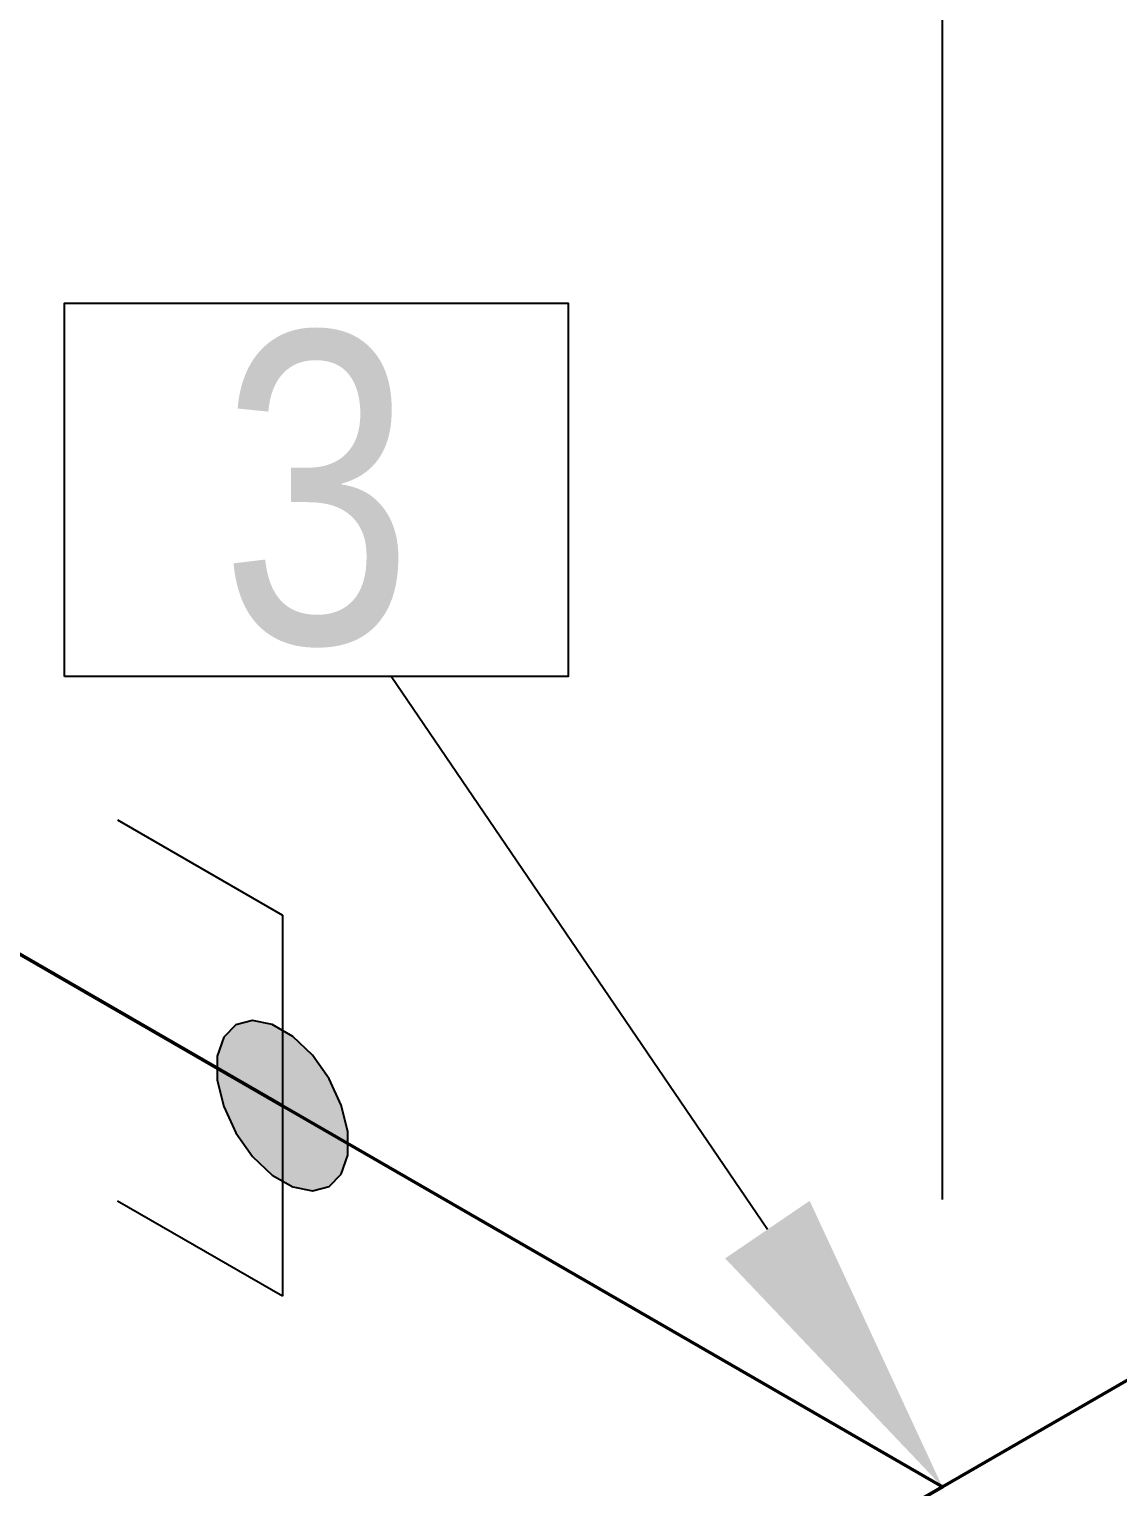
# Model space of a CAD drawing. Header units: millimetres. Extents: x 0 to 594, y 0 to 420.
# Drawn here: x 323.72 to 332.47, y 335.49 to 347.2 of the extents above; entities that cross this region are included whole.
import ezdxf
from ezdxf import colors
from ezdxf.entities.mleader import LeaderData, LeaderLine
from ezdxf.enums import TextEntityAlignment as Align
from ezdxf.math import Vec2, Vec3

# ---------------------------------------------------------------- set-up
doc = ezdxf.new("R2010")
doc.units = ezdxf.units.MM
doc.header["$LTSCALE"] = 0.25
for name, color, linetype in [('용접', 1, 'Continuous'), ('주석', 7, 'Continuous'), ('치수', 1, 'Continuous')]:
    doc.layers.add(name, color=color, linetype=linetype)
doc.layers.add('파이프 작은 보어', color=30, linetype='Continuous', lineweight=50)
doc.styles.add('AdskIsoAnnotation', font='arial.ttf', dxfattribs={"width": 0.8, "height": 1})
doc.styles.add('AdskIsoMetric', font='arial.ttf', dxfattribs={"width": 0.8, "height": 2.5})
doc.styles.add('AdskIsoMetric-30', font='arial.ttf', dxfattribs={"width": 0.8, "height": 2.5})
doc.styles.add('AdskIsoMetric30', font='arial.ttf', dxfattribs={"width": 0.8, "oblique": 30, "height": 2.5})
doc.styles.get("Standard").update_dxf_attribs({"font": 'arial.ttf'})
doc.dimstyles.new('AdskIsoMetric', dxfattribs={"dimtxt": 2.5, "dimasz": 2.5, "dimexe": 1, "dimexo": 2, "dimgap": 0.8, "dimtad": 1, "dimdec": 0, "dimrnd": 1, "dimzin": 0, "dimdsep": 46, "dimtxsty": 'AdskIsoMetric', "dimcen": 0, "dimclrt": 7, "dimadec": 0, "dimazin": 0, "dimtfac": 1, "dimtdec": 0, "dimtmove": 1, "dimatfit": 3, "dimfxl": 0, "dimfrac": 2, "dimtolj": 1, "dimtzin": 0, "dimarcsym": 0})

# ---------------------------------------------------------------- blocks, each defined once
blk = doc.blocks.new('*D23')
at = {"layer": 'Defpoints', "color": 0}
for p in [(336.358, 338.551), (331.055, 335.489), (336.358, 323.551)]:
    blk.add_point(p, dxfattribs=at)
at = {"layer": '치수', "color": 0, "lineweight": -2}
for p, q in [((336.358, 336.241), (336.358, 322.396)), ((331.055, 333.18), (331.055, 319.334)), ((338.524, 324.801), (340.689, 326.051)), ((331.055, 320.489), (336.358, 323.551)), ((328.89, 319.239), (326.725, 317.989))]:
    blk.add_line(p, q, dxfattribs=at)
at = {"layer": '치수', "color": 0}
for points in [[(338.315, 325.162), (338.732, 324.44), (336.358, 323.551)], [(328.682, 319.6), (329.098, 318.878), (331.055, 320.489)]]:
    blk.add_solid(points, dxfattribs=at)
at = {"layer": '치수', "color": 7, "insert": (333.707, 324.637), "char_height": 2.5, "attachment_point": 5, "rotation": 30, "style": 'AdskIsoMetric30'}
blk.add_mtext('\\A1;19', dxfattribs=at)
blk = doc.blocks.new('*D24')
at = {"layer": 'Defpoints', "color": 0}
for p in [(253.959, 380), (331.055, 350.489), (331.055, 335.489)]:
    blk.add_point(p, dxfattribs=at)
at = {"layer": '치수', "color": 0, "lineweight": -2}
for p, q in [((253.959, 382.31), (253.959, 396.155)), ((256.125, 393.75), (328.89, 351.739)), ((331.055, 337.798), (331.055, 351.644))]:
    blk.add_line(p, q, dxfattribs=at)
at = {"layer": '치수', "color": 0}
for points in [[(256.333, 394.111), (255.916, 393.389), (253.959, 395)], [(329.098, 352.1), (328.682, 351.378), (331.055, 350.489)]]:
    blk.add_solid(points, dxfattribs=at)
at = {"layer": '치수', "color": 7, "insert": (292.507, 375.362), "char_height": 2.5, "attachment_point": 5, "rotation": 330, "style": 'AdskIsoMetric-30'}
blk.add_mtext('\\A1;1834', dxfattribs=at)
blk = doc.blocks.new('티-1-Iso2DSkew90')
at = {"color": 0, "linetype": 'ByBlock', "lineweight": -2, "extrusion": (0, 0.816497, 0.57735)}
for p, q in [((0, 0), (-5.303, 3.062)), ((0, 0), (5.303, 3.062)), ((-5.303, -3.062), (0, 0))]:
    blk.add_line(p, q, dxfattribs=at)
blk = doc.blocks.new('SocketWeld-2-IsoRight')
blk.add_hatch(color=256).paths.add_polyline_path([(0.00553, -0.04352), (0.00575, -0.04356), (0.00596, -0.0436), (0.00617, -0.04365), (0.00639, -0.04369), (0.0066, -0.04373), (0.00682, -0.04378), (0.00703, -0.04382), (0.00725, -0.04386), (0.00746, -0.04391), (0.00768, -0.04395), (0.00789, -0.04399), (0.00811, -0.04404), (0.00832, -0.04408), (0.00854, -0.04412), (0.00875, -0.04417), (0.00897, -0.04421), (0.00918, -0.04425), (0.0094, -0.0443), (0.00961, -0.04434), (0.00982, -0.04438), (0.01004, -0.04443), (0.01025, -0.04447), (0.01047, -0.04451), (0.01068, -0.04456), (0.0109, -0.0446), (0.01111, -0.04464), (0.01133, -0.04469), (0.01154, -0.04473), (0.01176, -0.04477), (0.01197, -0.04482), (0.01219, -0.04486), (0.0124, -0.0449), (0.01262, -0.04495), (0.01283, -0.04499), (0.01305, -0.04503), (0.01326, -0.04508), (0.01347, -0.04512), (0.01369, -0.04516), (0.0139, -0.04521), (0.01412, -0.04525), (0.01433, -0.04529), (0.01455, -0.04534), (0.01476, -0.04538), (0.01498, -0.04543), (0.01519, -0.04547), (0.01541, -0.04551), (0.01562, -0.04556), (0.01584, -0.0456), (0.01605, -0.04564), (0.01605, -0.04564), (0.01623, -0.04559), (0.01642, -0.04555), (0.0166, -0.0455), (0.01678, -0.04545), (0.01696, -0.0454), (0.01715, -0.04536), (0.01733, -0.04531), (0.01751, -0.04526), (0.01769, -0.04521), (0.01788, -0.04516), (0.01806, -0.04512), (0.01824, -0.04507), (0.01843, -0.04502), (0.01861, -0.04497), (0.01879, -0.04493), (0.01897, -0.04488), (0.01916, -0.04483), (0.01934, -0.04478), (0.01952, -0.04473), (0.0197, -0.04469), (0.01989, -0.04464), (0.02007, -0.04459), (0.02025, -0.04454), (0.02043, -0.0445), (0.02062, -0.04445), (0.0208, -0.0444), (0.02098, -0.04435), (0.02116, -0.0443), (0.02135, -0.04426), (0.02153, -0.04421), (0.02171, -0.04416), (0.0219, -0.04411), (0.02208, -0.04407), (0.02226, -0.04402), (0.02244, -0.04397), (0.02263, -0.04392), (0.02281, -0.04387), (0.02299, -0.04383), (0.02317, -0.04378), (0.02336, -0.04373), (0.02354, -0.04368), (0.02372, -0.04364), (0.0239, -0.04359), (0.02409, -0.04354), (0.02427, -0.04349), (0.02445, -0.04344), (0.02463, -0.0434), (0.02482, -0.04335), (0.025, -0.0433), (0.025, -0.0433), (0.02513, -0.04317), (0.02527, -0.04303), (0.0254, -0.0429), (0.02553, -0.04276), (0.02566, -0.04263), (0.0258, -0.0425), (0.02593, -0.04236), (0.02606, -0.04223), (0.02619, -0.04209), (0.02633, -0.04196), (0.02646, -0.04182), (0.02659, -0.04169), (0.02672, -0.04156), (0.02686, -0.04142), (0.02699, -0.04129), (0.02712, -0.04115), (0.02726, -0.04102), (0.02739, -0.04088), (0.02752, -0.04075), (0.02765, -0.04062), (0.02779, -0.04048), (0.02792, -0.04035), (0.02805, -0.04021), (0.02818, -0.04008), (0.02832, -0.03994), (0.02845, -0.03981), (0.02858, -0.03968), (0.02872, -0.03954), (0.02885, -0.03941), (0.02898, -0.03927), (0.02911, -0.03914), (0.02925, -0.039), (0.02938, -0.03887), (0.02951, -0.03874), (0.02964, -0.0386), (0.02978, -0.03847), (0.02991, -0.03833), (0.03004, -0.0382), (0.03017, -0.03806), (0.03031, -0.03793), (0.03044, -0.0378), (0.03057, -0.03766), (0.03071, -0.03753), (0.03084, -0.03739), (0.03097, -0.03726), (0.0311, -0.03712), (0.03124, -0.03699), (0.03137, -0.03686), (0.0315, -0.03672), (0.0315, -0.03672), (0.03157, -0.03651), (0.03164, -0.03631), (0.03171, -0.0361), (0.03178, -0.03589), (0.03185, -0.03568), (0.03192, -0.03548), (0.03199, -0.03527), (0.03206, -0.03506), (0.03213, -0.03485), (0.0322, -0.03465), (0.03227, -0.03444), (0.03234, -0.03423), (0.03241, -0.03402), (0.03248, -0.03381), (0.03255, -0.03361), (0.03262, -0.0334), (0.03269, -0.03319), (0.03276, -0.03298), (0.03283, -0.03278), (0.0329, -0.03257), (0.03297, -0.03236), (0.03304, -0.03215), (0.03311, -0.03195), (0.03318, -0.03174), (0.03325, -0.03153), (0.03332, -0.03132), (0.03339, -0.03112), (0.03346, -0.03091), (0.03352, -0.0307), (0.03359, -0.03049), (0.03366, -0.03028), (0.03373, -0.03008), (0.0338, -0.02987), (0.03387, -0.02966), (0.03394, -0.02945), (0.03401, -0.02925), (0.03408, -0.02904), (0.03415, -0.02883), (0.03422, -0.02862), (0.03429, -0.02842), (0.03436, -0.02821), (0.03443, -0.028), (0.0345, -0.02779), (0.03457, -0.02759), (0.03464, -0.02738), (0.03471, -0.02717), (0.03478, -0.02696), (0.03485, -0.02676), (0.03492, -0.02655), (0.03492, -0.02655), (0.03492, -0.02629), (0.03492, -0.02603), (0.03492, -0.02577), (0.03492, -0.0255), (0.03492, -0.02524), (0.03492, -0.02498), (0.03492, -0.02472), (0.03492, -0.02446), (0.03492, -0.0242), (0.03492, -0.02394), (0.03492, -0.02368), (0.03492, -0.02342), (0.03492, -0.02316), (0.03492, -0.0229), (0.03492, -0.02264), (0.03492, -0.02238), (0.03492, -0.02212), (0.03492, -0.02186), (0.03492, -0.02159), (0.03492, -0.02133), (0.03492, -0.02107), (0.03492, -0.02081), (0.03492, -0.02055), (0.03492, -0.02029), (0.03492, -0.02003), (0.03492, -0.01977), (0.03492, -0.01951), (0.03492, -0.01925), (0.03492, -0.01899), (0.03492, -0.01873), (0.03492, -0.01847), (0.03492, -0.01821), (0.03492, -0.01795), (0.03492, -0.01768), (0.03492, -0.01742), (0.03492, -0.01716), (0.03492, -0.0169), (0.03492, -0.01664), (0.03492, -0.01638), (0.03492, -0.01612), (0.03492, -0.01586), (0.03492, -0.0156), (0.03492, -0.01534), (0.03492, -0.01508), (0.03492, -0.01482), (0.03492, -0.01456), (0.03492, -0.0143), (0.03492, -0.01404), (0.03492, -0.01377), (0.03492, -0.01377), (0.03485, -0.01349), (0.03478, -0.0132), (0.03471, -0.01291), (0.03464, -0.01262), (0.03457, -0.01233), (0.0345, -0.01205), (0.03443, -0.01176), (0.03436, -0.01147), (0.03429, -0.01118), (0.03422, -0.01089), (0.03415, -0.0106), (0.03408, -0.01032), (0.03401, -0.01003), (0.03394, -0.00974), (0.03387, -0.00945), (0.0338, -0.00916), (0.03373, -0.00888), (0.03366, -0.00859), (0.03359, -0.0083), (0.03352, -0.00801), (0.03346, -0.00772), (0.03339, -0.00743), (0.03332, -0.00715), (0.03325, -0.00686), (0.03318, -0.00657), (0.03311, -0.00628), (0.03304, -0.00599), (0.03297, -0.00571), (0.0329, -0.00542), (0.03283, -0.00513), (0.03276, -0.00484), (0.03269, -0.00455), (0.03262, -0.00426), (0.03255, -0.00398), (0.03248, -0.00369), (0.03241, -0.0034), (0.03234, -0.00311), (0.03227, -0.00282), (0.0322, -0.00254), (0.03213, -0.00225), (0.03206, -0.00196), (0.03199, -0.00167), (0.03192, -0.00138), (0.03185, -0.00109), (0.03178, -0.00081), (0.03171, -0.00052), (0.03164, -0.00023), (0.03157, 0.00006), (0.0315, 0.00035), (0.0315, 0.00035), (0.03137, 0.00063), (0.03124, 0.00092), (0.0311, 0.00121), (0.03097, 0.0015), (0.03084, 0.00178), (0.03071, 0.00207), (0.03057, 0.00236), (0.03044, 0.00265), (0.03031, 0.00293), (0.03017, 0.00322), (0.03004, 0.00351), (0.02991, 0.0038), (0.02978, 0.00408), (0.02964, 0.00437), (0.02951, 0.00466), (0.02938, 0.00495), (0.02925, 0.00523), (0.02911, 0.00552), (0.02898, 0.00581), (0.02885, 0.0061), (0.02872, 0.00638), (0.02858, 0.00667), (0.02845, 0.00696), (0.02832, 0.00725), (0.02818, 0.00753), (0.02805, 0.00782), (0.02792, 0.00811), (0.02779, 0.0084), (0.02765, 0.00868), (0.02752, 0.00897), (0.02739, 0.00926), (0.02726, 0.00955), (0.02712, 0.00983), (0.02699, 0.01012), (0.02686, 0.01041), (0.02672, 0.0107), (0.02659, 0.01098), (0.02646, 0.01127), (0.02633, 0.01156), (0.02619, 0.01185), (0.02606, 0.01213), (0.02593, 0.01242), (0.0258, 0.01271), (0.02566, 0.013), (0.02553, 0.01328), (0.0254, 0.01357), (0.02527, 0.01386), (0.02513, 0.01415), (0.025, 0.01443), (0.025, 0.01443), (0.02482, 0.01469), (0.02463, 0.01495), (0.02445, 0.01521), (0.02427, 0.01547), (0.02409, 0.01573), (0.0239, 0.01599), (0.02372, 0.01624), (0.02354, 0.0165), (0.02336, 0.01676), (0.02317, 0.01702), (0.02299, 0.01728), (0.02281, 0.01754), (0.02263, 0.0178), (0.02244, 0.01806), (0.02226, 0.01831), (0.02208, 0.01857), (0.0219, 0.01883), (0.02171, 0.01909), (0.02153, 0.01935), (0.02135, 0.01961), (0.02116, 0.01987), (0.02098, 0.02012), (0.0208, 0.02038), (0.02062, 0.02064), (0.02043, 0.0209), (0.02025, 0.02116), (0.02007, 0.02142), (0.01989, 0.02168), (0.0197, 0.02193), (0.01952, 0.02219), (0.01934, 0.02245), (0.01916, 0.02271), (0.01897, 0.02297), (0.01879, 0.02323), (0.01861, 0.02349), (0.01843, 0.02375), (0.01824, 0.024), (0.01806, 0.02426), (0.01788, 0.02452), (0.01769, 0.02478), (0.01751, 0.02504), (0.01733, 0.0253), (0.01715, 0.02556), (0.01696, 0.02581), (0.01678, 0.02607), (0.0166, 0.02633), (0.01642, 0.02659), (0.01623, 0.02685), (0.01605, 0.02711), (0.01605, 0.02711), (0.01584, 0.02731), (0.01562, 0.02752), (0.01541, 0.02772), (0.01519, 0.02793), (0.01498, 0.02813), (0.01476, 0.02834), (0.01455, 0.02854), (0.01433, 0.02874), (0.01412, 0.02895), (0.0139, 0.02915), (0.01369, 0.02936), (0.01347, 0.02956), (0.01326, 0.02977), (0.01305, 0.02997), (0.01283, 0.03018), (0.01262, 0.03038), (0.0124, 0.03058), (0.01219, 0.03079), (0.01197, 0.03099), (0.01176, 0.0312), (0.01154, 0.0314), (0.01133, 0.03161), (0.01111, 0.03181), (0.0109, 0.03202), (0.01068, 0.03222), (0.01047, 0.03243), (0.01025, 0.03263), (0.01004, 0.03283), (0.00982, 0.03304), (0.00961, 0.03324), (0.0094, 0.03345), (0.00918, 0.03365), (0.00897, 0.03386), (0.00875, 0.03406), (0.00854, 0.03427), (0.00832, 0.03447), (0.00811, 0.03467), (0.00789, 0.03488), (0.00768, 0.03508), (0.00746, 0.03529), (0.00725, 0.03549), (0.00703, 0.0357), (0.00682, 0.0359), (0.0066, 0.03611), (0.00639, 0.03631), (0.00617, 0.03652), (0.00596, 0.03672), (0.00575, 0.03692), (0.00553, 0.03713), (0.00553, 0.03713), (0.00531, 0.03726), (0.00508, 0.03739), (0.00485, 0.03752), (0.00463, 0.03765), (0.0044, 0.03778), (0.00418, 0.03791), (0.00395, 0.03804), (0.00372, 0.03817), (0.0035, 0.0383), (0.00327, 0.03843), (0.00305, 0.03856), (0.00282, 0.03869), (0.0026, 0.03882), (0.00237, 0.03895), (0.00214, 0.03908), (0.00192, 0.03921), (0.00169, 0.03934), (0.00147, 0.03948), (0.00124, 0.03961), (0.00102, 0.03974), (0.00079, 0.03987), (0.00056, 0.04), (0.00034, 0.04013), (0.00011, 0.04026), (-0.00011, 0.04039), (-0.00034, 0.04052), (-0.00056, 0.04065), (-0.00079, 0.04078), (-0.00102, 0.04091), (-0.00124, 0.04104), (-0.00147, 0.04117), (-0.00169, 0.0413), (-0.00192, 0.04143), (-0.00214, 0.04156), (-0.00237, 0.04169), (-0.0026, 0.04182), (-0.00282, 0.04195), (-0.00305, 0.04208), (-0.00327, 0.04221), (-0.0035, 0.04234), (-0.00372, 0.04247), (-0.00395, 0.0426), (-0.00418, 0.04273), (-0.0044, 0.04286), (-0.00463, 0.04299), (-0.00485, 0.04312), (-0.00508, 0.04325), (-0.00531, 0.04339), (-0.00553, 0.04352), (-0.00553, 0.04352), (-0.00575, 0.04356), (-0.00596, 0.0436), (-0.00617, 0.04365), (-0.00639, 0.04369), (-0.0066, 0.04373), (-0.00682, 0.04378), (-0.00703, 0.04382), (-0.00725, 0.04386), (-0.00746, 0.04391), (-0.00768, 0.04395), (-0.00789, 0.04399), (-0.00811, 0.04404), (-0.00832, 0.04408), (-0.00854, 0.04412), (-0.00875, 0.04417), (-0.00897, 0.04421), (-0.00918, 0.04425), (-0.0094, 0.0443), (-0.00961, 0.04434), (-0.00982, 0.04438), (-0.01004, 0.04443), (-0.01025, 0.04447), (-0.01047, 0.04451), (-0.01068, 0.04456), (-0.0109, 0.0446), (-0.01111, 0.04464), (-0.01133, 0.04469), (-0.01154, 0.04473), (-0.01176, 0.04477), (-0.01197, 0.04482), (-0.01219, 0.04486), (-0.0124, 0.0449), (-0.01262, 0.04495), (-0.01283, 0.04499), (-0.01305, 0.04503), (-0.01326, 0.04508), (-0.01347, 0.04512), (-0.01369, 0.04516), (-0.0139, 0.04521), (-0.01412, 0.04525), (-0.01433, 0.04529), (-0.01455, 0.04534), (-0.01476, 0.04538), (-0.01498, 0.04543), (-0.01519, 0.04547), (-0.01541, 0.04551), (-0.01562, 0.04556), (-0.01584, 0.0456), (-0.01605, 0.04564), (-0.01605, 0.04564), (-0.01623, 0.04559), (-0.01642, 0.04555), (-0.0166, 0.0455), (-0.01678, 0.04545), (-0.01696, 0.0454), (-0.01715, 0.04536), (-0.01733, 0.04531), (-0.01751, 0.04526), (-0.01769, 0.04521), (-0.01788, 0.04516), (-0.01806, 0.04512), (-0.01824, 0.04507), (-0.01843, 0.04502), (-0.01861, 0.04497), (-0.01879, 0.04493), (-0.01897, 0.04488), (-0.01916, 0.04483), (-0.01934, 0.04478), (-0.01952, 0.04473), (-0.0197, 0.04469), (-0.01989, 0.04464), (-0.02007, 0.04459), (-0.02025, 0.04454), (-0.02043, 0.0445), (-0.02062, 0.04445), (-0.0208, 0.0444), (-0.02098, 0.04435), (-0.02116, 0.0443), (-0.02135, 0.04426), (-0.02153, 0.04421), (-0.02171, 0.04416), (-0.0219, 0.04411), (-0.02208, 0.04407), (-0.02226, 0.04402), (-0.02244, 0.04397), (-0.02263, 0.04392), (-0.02281, 0.04387), (-0.02299, 0.04383), (-0.02317, 0.04378), (-0.02336, 0.04373), (-0.02354, 0.04368), (-0.02372, 0.04364), (-0.0239, 0.04359), (-0.02409, 0.04354), (-0.02427, 0.04349), (-0.02445, 0.04344), (-0.02463, 0.0434), (-0.02482, 0.04335), (-0.025, 0.0433), (-0.025, 0.0433), (-0.02513, 0.04317), (-0.02527, 0.04303), (-0.0254, 0.0429), (-0.02553, 0.04276), (-0.02566, 0.04263), (-0.0258, 0.0425), (-0.02593, 0.04236), (-0.02606, 0.04223), (-0.02619, 0.04209), (-0.02633, 0.04196), (-0.02646, 0.04182), (-0.02659, 0.04169), (-0.02672, 0.04156), (-0.02686, 0.04142), (-0.02699, 0.04129), (-0.02712, 0.04115), (-0.02726, 0.04102), (-0.02739, 0.04088), (-0.02752, 0.04075), (-0.02765, 0.04062), (-0.02779, 0.04048), (-0.02792, 0.04035), (-0.02805, 0.04021), (-0.02818, 0.04008), (-0.02832, 0.03994), (-0.02845, 0.03981), (-0.02858, 0.03968), (-0.02872, 0.03954), (-0.02885, 0.03941), (-0.02898, 0.03927), (-0.02911, 0.03914), (-0.02925, 0.039), (-0.02938, 0.03887), (-0.02951, 0.03874), (-0.02964, 0.0386), (-0.02978, 0.03847), (-0.02991, 0.03833), (-0.03004, 0.0382), (-0.03017, 0.03806), (-0.03031, 0.03793), (-0.03044, 0.0378), (-0.03057, 0.03766), (-0.03071, 0.03753), (-0.03084, 0.03739), (-0.03097, 0.03726), (-0.0311, 0.03712), (-0.03124, 0.03699), (-0.03137, 0.03686), (-0.0315, 0.03672), (-0.0315, 0.03672), (-0.03157, 0.03651), (-0.03164, 0.03631), (-0.03171, 0.0361), (-0.03178, 0.03589), (-0.03185, 0.03568), (-0.03192, 0.03548), (-0.03199, 0.03527), (-0.03206, 0.03506), (-0.03213, 0.03485), (-0.0322, 0.03465), (-0.03227, 0.03444), (-0.03234, 0.03423), (-0.03241, 0.03402), (-0.03248, 0.03381), (-0.03255, 0.03361), (-0.03262, 0.0334), (-0.03269, 0.03319), (-0.03276, 0.03298), (-0.03283, 0.03278), (-0.0329, 0.03257), (-0.03297, 0.03236), (-0.03304, 0.03215), (-0.03311, 0.03195), (-0.03318, 0.03174), (-0.03325, 0.03153), (-0.03332, 0.03132), (-0.03339, 0.03112), (-0.03346, 0.03091), (-0.03352, 0.0307), (-0.03359, 0.03049), (-0.03366, 0.03028), (-0.03373, 0.03008), (-0.0338, 0.02987), (-0.03387, 0.02966), (-0.03394, 0.02945), (-0.03401, 0.02925), (-0.03408, 0.02904), (-0.03415, 0.02883), (-0.03422, 0.02862), (-0.03429, 0.02842), (-0.03436, 0.02821), (-0.03443, 0.028), (-0.0345, 0.02779), (-0.03457, 0.02759), (-0.03464, 0.02738), (-0.03471, 0.02717), (-0.03478, 0.02696), (-0.03485, 0.02676), (-0.03492, 0.02655), (-0.03492, 0.02655), (-0.03492, 0.02629), (-0.03492, 0.02603), (-0.03492, 0.02577), (-0.03492, 0.0255), (-0.03492, 0.02524), (-0.03492, 0.02498), (-0.03492, 0.02472), (-0.03492, 0.02446), (-0.03492, 0.0242), (-0.03492, 0.02394), (-0.03492, 0.02368), (-0.03492, 0.02342), (-0.03492, 0.02316), (-0.03492, 0.0229), (-0.03492, 0.02264), (-0.03492, 0.02238), (-0.03492, 0.02212), (-0.03492, 0.02186), (-0.03492, 0.02159), (-0.03492, 0.02133), (-0.03492, 0.02107), (-0.03492, 0.02081), (-0.03492, 0.02055), (-0.03492, 0.02029), (-0.03492, 0.02003), (-0.03492, 0.01977), (-0.03492, 0.01951), (-0.03492, 0.01925), (-0.03492, 0.01899), (-0.03492, 0.01873), (-0.03492, 0.01847), (-0.03492, 0.01821), (-0.03492, 0.01795), (-0.03492, 0.01768), (-0.03492, 0.01742), (-0.03492, 0.01716), (-0.03492, 0.0169), (-0.03492, 0.01664), (-0.03492, 0.01638), (-0.03492, 0.01612), (-0.03492, 0.01586), (-0.03492, 0.0156), (-0.03492, 0.01534), (-0.03492, 0.01508), (-0.03492, 0.01482), (-0.03492, 0.01456), (-0.03492, 0.0143), (-0.03492, 0.01404), (-0.03492, 0.01377), (-0.03492, 0.01377), (-0.03485, 0.01349), (-0.03478, 0.0132), (-0.03471, 0.01291), (-0.03464, 0.01262), (-0.03457, 0.01233), (-0.0345, 0.01205), (-0.03443, 0.01176), (-0.03436, 0.01147), (-0.03429, 0.01118), (-0.03422, 0.01089), (-0.03415, 0.0106), (-0.03408, 0.01032), (-0.03401, 0.01003), (-0.03394, 0.00974), (-0.03387, 0.00945), (-0.0338, 0.00916), (-0.03373, 0.00888), (-0.03366, 0.00859), (-0.03359, 0.0083), (-0.03352, 0.00801), (-0.03346, 0.00772), (-0.03339, 0.00743), (-0.03332, 0.00715), (-0.03325, 0.00686), (-0.03318, 0.00657), (-0.03311, 0.00628), (-0.03304, 0.00599), (-0.03297, 0.00571), (-0.0329, 0.00542), (-0.03283, 0.00513), (-0.03276, 0.00484), (-0.03269, 0.00455), (-0.03262, 0.00426), (-0.03255, 0.00398), (-0.03248, 0.00369), (-0.03241, 0.0034), (-0.03234, 0.00311), (-0.03227, 0.00282), (-0.0322, 0.00254), (-0.03213, 0.00225), (-0.03206, 0.00196), (-0.03199, 0.00167), (-0.03192, 0.00138), (-0.03185, 0.00109), (-0.03178, 0.00081), (-0.03171, 0.00052), (-0.03164, 0.00023), (-0.03157, -0.00006), (-0.0315, -0.00035), (-0.0315, -0.00035), (-0.03137, -0.00063), (-0.03124, -0.00092), (-0.0311, -0.00121), (-0.03097, -0.0015), (-0.03084, -0.00178), (-0.03071, -0.00207), (-0.03057, -0.00236), (-0.03044, -0.00265), (-0.03031, -0.00293), (-0.03017, -0.00322), (-0.03004, -0.00351), (-0.02991, -0.0038), (-0.02978, -0.00408), (-0.02964, -0.00437), (-0.02951, -0.00466), (-0.02938, -0.00495), (-0.02925, -0.00523), (-0.02911, -0.00552), (-0.02898, -0.00581), (-0.02885, -0.0061), (-0.02872, -0.00638), (-0.02858, -0.00667), (-0.02845, -0.00696), (-0.02832, -0.00725), (-0.02818, -0.00753), (-0.02805, -0.00782), (-0.02792, -0.00811), (-0.02779, -0.0084), (-0.02765, -0.00868), (-0.02752, -0.00897), (-0.02739, -0.00926), (-0.02726, -0.00955), (-0.02712, -0.00983), (-0.02699, -0.01012), (-0.02686, -0.01041), (-0.02672, -0.0107), (-0.02659, -0.01098), (-0.02646, -0.01127), (-0.02633, -0.01156), (-0.02619, -0.01185), (-0.02606, -0.01213), (-0.02593, -0.01242), (-0.0258, -0.01271), (-0.02566, -0.013), (-0.02553, -0.01328), (-0.0254, -0.01357), (-0.02527, -0.01386), (-0.02513, -0.01415), (-0.025, -0.01443), (-0.025, -0.01443), (-0.02482, -0.01469), (-0.02463, -0.01495), (-0.02445, -0.01521), (-0.02427, -0.01547), (-0.02409, -0.01573), (-0.0239, -0.01599), (-0.02372, -0.01624), (-0.02354, -0.0165), (-0.02336, -0.01676), (-0.02317, -0.01702), (-0.02299, -0.01728), (-0.02281, -0.01754), (-0.02263, -0.0178), (-0.02244, -0.01806), (-0.02226, -0.01831), (-0.02208, -0.01857), (-0.0219, -0.01883), (-0.02171, -0.01909), (-0.02153, -0.01935), (-0.02135, -0.01961), (-0.02116, -0.01987), (-0.02098, -0.02012), (-0.0208, -0.02038), (-0.02062, -0.02064), (-0.02043, -0.0209), (-0.02025, -0.02116), (-0.02007, -0.02142), (-0.01989, -0.02168), (-0.0197, -0.02193), (-0.01952, -0.02219), (-0.01934, -0.02245), (-0.01916, -0.02271), (-0.01897, -0.02297), (-0.01879, -0.02323), (-0.01861, -0.02349), (-0.01843, -0.02375), (-0.01824, -0.024), (-0.01806, -0.02426), (-0.01788, -0.02452), (-0.01769, -0.02478), (-0.01751, -0.02504), (-0.01733, -0.0253), (-0.01715, -0.02556), (-0.01696, -0.02581), (-0.01678, -0.02607), (-0.0166, -0.02633), (-0.01642, -0.02659), (-0.01623, -0.02685), (-0.01605, -0.02711), (-0.01605, -0.02711), (-0.01584, -0.02731), (-0.01562, -0.02752), (-0.01541, -0.02772), (-0.01519, -0.02793), (-0.01498, -0.02813), (-0.01476, -0.02834), (-0.01455, -0.02854), (-0.01433, -0.02874), (-0.01412, -0.02895), (-0.0139, -0.02915), (-0.01369, -0.02936), (-0.01347, -0.02956), (-0.01326, -0.02977), (-0.01305, -0.02997), (-0.01283, -0.03018), (-0.01262, -0.03038), (-0.0124, -0.03058), (-0.01219, -0.03079), (-0.01197, -0.03099), (-0.01176, -0.0312), (-0.01154, -0.0314), (-0.01133, -0.03161), (-0.01111, -0.03181), (-0.0109, -0.03202), (-0.01068, -0.03222), (-0.01047, -0.03243), (-0.01025, -0.03263), (-0.01004, -0.03283), (-0.00982, -0.03304), (-0.00961, -0.03324), (-0.0094, -0.03345), (-0.00918, -0.03365), (-0.00897, -0.03386), (-0.00875, -0.03406), (-0.00854, -0.03427), (-0.00832, -0.03447), (-0.00811, -0.03467), (-0.00789, -0.03488), (-0.00768, -0.03508), (-0.00746, -0.03529), (-0.00725, -0.03549), (-0.00703, -0.0357), (-0.00682, -0.0359), (-0.0066, -0.03611), (-0.00639, -0.03631), (-0.00617, -0.03652), (-0.00596, -0.03672), (-0.00575, -0.03692), (-0.00553, -0.03713), (-0.00553, -0.03713), (-0.00531, -0.03726), (-0.00508, -0.03739), (-0.00485, -0.03752), (-0.00463, -0.03765), (-0.0044, -0.03778), (-0.00418, -0.03791), (-0.00395, -0.03804), (-0.00372, -0.03817), (-0.0035, -0.0383), (-0.00327, -0.03843), (-0.00305, -0.03856), (-0.00282, -0.03869), (-0.0026, -0.03882), (-0.00237, -0.03895), (-0.00214, -0.03908), (-0.00192, -0.03921), (-0.00169, -0.03934), (-0.00147, -0.03948), (-0.00124, -0.03961), (-0.00102, -0.03974), (-0.00079, -0.03987), (-0.00056, -0.04), (-0.00034, -0.04013), (-0.00011, -0.04026), (0.00011, -0.04039), (0.00034, -0.04052), (0.00056, -0.04065), (0.00079, -0.04078), (0.00102, -0.04091), (0.00124, -0.04104), (0.00147, -0.04117), (0.00169, -0.0413), (0.00192, -0.04143), (0.00214, -0.04156), (0.00237, -0.04169), (0.0026, -0.04182), (0.00282, -0.04195), (0.00305, -0.04208), (0.00327, -0.04221), (0.0035, -0.04234), (0.00372, -0.04247), (0.00395, -0.0426), (0.00418, -0.04273), (0.0044, -0.04286), (0.00463, -0.04299), (0.00485, -0.04312), (0.00508, -0.04325), (0.00531, -0.04339)], flags=0)
at = {"color": 0, "linetype": 'ByBlock', "lineweight": -2, "extrusion": (-0.707107, -0.408248, 0.57735)}
for p, q in [((-0.08839, 0.15309), (0, 0.10206)), ((0, 0.10206), (0, -0.10206)), ((-0.025, 0.0433), (-0.0315, 0.03672)), ((-0.01605, 0.04564), (-0.025, 0.0433)), ((-0.00553, 0.04352), (-0.01605, 0.04564)), ((0.00553, 0.03713), (-0.00553, 0.04352)), ((-0.0315, 0.03672), (-0.03492, 0.02655)), ((0.01605, 0.02711), (0.00553, 0.03713)), ((-0.03492, 0.02655), (-0.03492, 0.01377)), ((0.025, 0.01443), (0.01605, 0.02711)), ((-0.03492, 0.01377), (-0.0315, -0.00035)), ((0.0315, 0.00035), (0.025, 0.01443)), ((0.03492, -0.01377), (0.0315, 0.00035)), ((-0.0315, -0.00035), (-0.025, -0.01443)), ((-0.025, -0.01443), (-0.01605, -0.02711)), ((0.03492, -0.02655), (0.03492, -0.01377)), ((-0.01605, -0.02711), (-0.00553, -0.03713)), ((0.0315, -0.03672), (0.03492, -0.02655)), ((-0.00553, -0.03713), (0.00553, -0.04352)), ((0.025, -0.0433), (0.0315, -0.03672)), ((0.00553, -0.04352), (0.01605, -0.04564)), ((0.01605, -0.04564), (0.025, -0.0433)), ((0, -0.10206), (-0.08839, -0.05103))]:
    blk.add_line(p, q, dxfattribs=at)
blk = doc.blocks.new('AnnoRect')
at = {"color": 0, "linetype": 'ByBlock', "lineweight": -2}
blk.add_wipeout([(-0.8095, -0.6), (-0.8095, 0.6), (0.8095, 0.6), (0.8095, -0.6)], dxfattribs=at)
blk.add_lwpolyline([(-0.8095, -0.6), (-0.8095, 0.6), (0.8095, 0.6), (0.8095, -0.6)], close=True, dxfattribs=at)
at = {"color": 0, "linetype": 'ByBlock', "lineweight": -2, "style": 'AdskIsoAnnotation', "width": 0.8}
blk.add_attdef('XX', text='', height=1, dxfattribs=at).set_placement((0, 0), align=Align.MIDDLE_CENTER)

msp = doc.modelspace()

# ---------------------------------------------------------------- linework, layer by layer
at = {"layer": '파이프 작은 보어'}
msp.add_lwpolyline([(259.263, 376.938), (325.752, 338.551)], dxfattribs=at)

# ---------------------------------------------------------------- block references
at = {"layer": '용접', "xscale": 15, "yscale": 15, "zscale": 15, "rotation": 359.9999999996201}
msp.add_blockref('SocketWeld-2-IsoRight', (325.752, 338.551), dxfattribs=at)
at = {"layer": '파이프 작은 보어'}
msp.add_blockref('티-1-Iso2DSkew90', (331.055, 335.489), dxfattribs=at)

# ---------------------------------------------------------------- dimensions: what is measured, and where the dimension line sits
at = {"layer": '치수'}
for base, p1, p2, angle, text, override, picture, middle in [((331.055, 350.489), (253.959, 380), (331.055, 335.489), 330, '1834', {"dimtad": 0, "dimlfac": 20.599129, "dimtxsty": 'AdskIsoMetric-30', "dimse1": 0, "dimse2": 0, "dimsd1": 0, "dimsd2": 0, "dimtmove": 1}, '*D24', (292.507, 375.362)), ((336.358, 323.551), (331.055, 335.489), (336.358, 338.551), 30, '19', {"dimtad": 0, "dimlfac": 3.110852, "dimtxsty": 'AdskIsoMetric30', "dimse1": 0, "dimse2": 0, "dimsd1": 0, "dimsd2": 0, "dimtmove": 1}, '*D23', (333.707, 324.637))]:
    dim = msp.add_linear_dim(base=base, p1=p1, p2=p2, angle=angle, text=text, dimstyle='AdskIsoMetric', override=override, dxfattribs=at)
    dim.commit()
    dim.dimension.update_dxf_attribs({"geometry": picture, "text_midpoint": middle, "dimtype": 160})

# ---------------------------------------------------------------- leaders
at = {"layer": '주석'}
ml = msp.add_multileader_mtext('Standard', dxfattribs=at)
ml.set_content('')
ml.set_leader_properties()
ml.build(insert=Vec2(0, 0))
ml.multileader.update_dxf_attribs({"dogleg_length": 0, "arrow_head_size": 2.5})
ctx = ml.context
ctx.base_point, ctx.arrow_head_size = Vec3(326.625, 342), 2.5
notes = []
notes.append((ctx, [(0, (1, 1, 0), (326.625, 342), (-1, 0), 0, [(0, [(331.055, 335.489)], 0, [])])]))
ctx.mtext, ml.multileader.dxf.content_type = None, 0
for ctx, leaders in notes:
    for number, flags, end, landing, length, lines in leaders:
        leader = LeaderData()
        leader.index, (leader.has_last_leader_line, leader.has_dogleg_vector, leader.attachment_direction) = number, flags
        leader.last_leader_point, leader.dogleg_vector, leader.dogleg_length = Vec3(end), Vec3(landing), length
        for number, points, colour, breaks in lines:
            line = LeaderLine()
            line.index, line.vertices, line.color, line.breaks = number, Vec3.list(points), colors.encode_raw_color(colour), breaks
            leader.lines.append(line)
        ctx.leaders.append(leader)

# ---------------------------------------------------------------- next in the draw order: block references
ref = msp.add_blockref('AnnoRect', (326.024, 343.5), dxfattribs=dict(at, xscale=2.5, yscale=2.5, zscale=2.5))
ref.add_attrib('XX_001', '3', (325.252, 342.267), dxfattribs={"layer": '0', "color": 0, "linetype": 'ByBlock', "lineweight": -2, "height": 2.5, "style": 'AdskIsoAnnotation', "width": 0.8})

doc.saveas('drawing.dxf')
